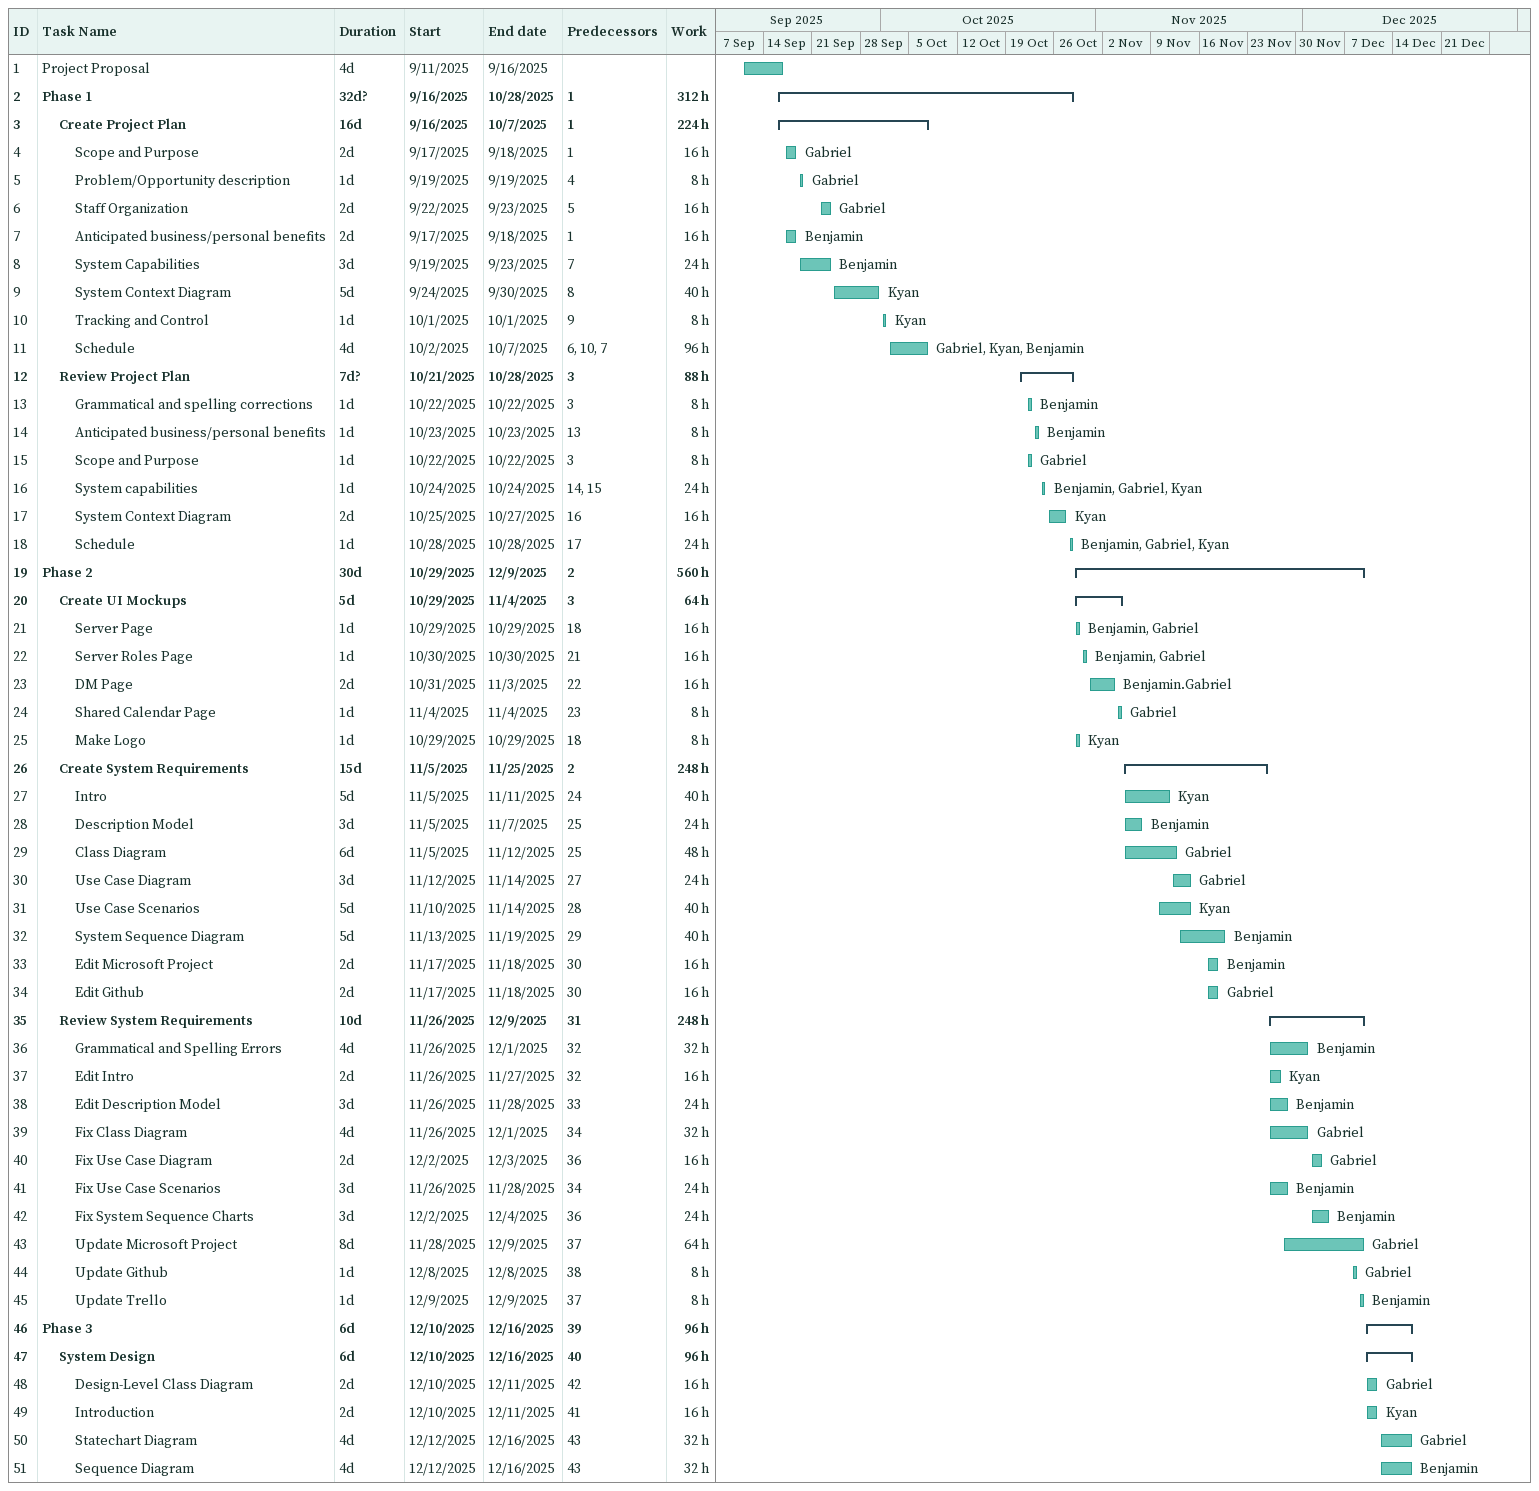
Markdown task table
| ID | Level | Task | Duration | Start | Finish | Predecessors | Resources | Work (h) |
|---|---|---|---|---|---|---|---|---|
| 1 | 1 | Project Proposal | 4d | 2025-09-11 | 2025-09-16 |  |  |  |
| 2 | 1 | **Phase 1** | 32d? | 2025-09-16 | 2025-10-28 | 1 |  | 312 |
| 3 | 2 | **Create Project Plan** | 16d | 2025-09-16 | 2025-10-07 | 1 |  | 224 |
| 4 | 3 | Scope and Purpose | 2d | 2025-09-17 | 2025-09-18 | 1 | Gabriel | 16 |
| 5 | 3 | Problem/Opportunity description | 1d | 2025-09-19 | 2025-09-19 | 4 | Gabriel | 8 |
| 6 | 3 | Staff Organization | 2d | 2025-09-22 | 2025-09-23 | 5 | Gabriel | 16 |
| 7 | 3 | Anticipated business/personal benefits | 2d | 2025-09-17 | 2025-09-18 | 1 | Benjamin | 16 |
| 8 | 3 | System Capabilities | 3d | 2025-09-19 | 2025-09-23 | 7 | Benjamin | 24 |
| 9 | 3 | System Context Diagram | 5d | 2025-09-24 | 2025-09-30 | 8 | Kyan | 40 |
| 10 | 3 | Tracking and Control | 1d | 2025-10-01 | 2025-10-01 | 9 | Kyan | 8 |
| 11 | 3 | Schedule | 4d | 2025-10-02 | 2025-10-07 | 6, 10, 7 | Gabriel, Kyan, Benjamin | 96 |
| 12 | 2 | **Review Project Plan** | 7d? | 2025-10-21 | 2025-10-28 | 3 |  | 88 |
| 13 | 3 | Grammatical and spelling corrections | 1d | 2025-10-22 | 2025-10-22 | 3 | Benjamin | 8 |
| 14 | 3 | Anticipated business/personal benefits | 1d | 2025-10-23 | 2025-10-23 | 13 | Benjamin | 8 |
| 15 | 3 | Scope and Purpose | 1d | 2025-10-22 | 2025-10-22 | 3 | Gabriel | 8 |
| 16 | 3 | System capabilities | 1d | 2025-10-24 | 2025-10-24 | 14, 15 | Benjamin, Gabriel, Kyan | 24 |
| 17 | 3 | System Context Diagram | 2d | 2025-10-25 | 2025-10-27 | 16 | Kyan | 16 |
| 18 | 3 | Schedule | 1d | 2025-10-28 | 2025-10-28 | 17 | Benjamin, Gabriel, Kyan | 24 |
| 19 | 1 | **Phase 2** | 30d | 2025-10-29 | 2025-12-09 | 2 |  | 560 |
| 20 | 2 | **Create UI Mockups** | 5d | 2025-10-29 | 2025-11-04 | 3 |  | 64 |
| 21 | 3 | Server Page | 1d | 2025-10-29 | 2025-10-29 | 18 | Benjamin, Gabriel | 16 |
| 22 | 3 | Server Roles Page | 1d | 2025-10-30 | 2025-10-30 | 21 | Benjamin, Gabriel | 16 |
| 23 | 3 | DM Page | 2d | 2025-10-31 | 2025-11-03 | 22 | Benjamin.Gabriel | 16 |
| 24 | 3 | Shared Calendar Page | 1d | 2025-11-04 | 2025-11-04 | 23 | Gabriel | 8 |
| 25 | 3 | Make Logo | 1d | 2025-10-29 | 2025-10-29 | 18 | Kyan | 8 |
| 26 | 2 | **Create System Requirements** | 15d | 2025-11-05 | 2025-11-25 | 2 |  | 248 |
| 27 | 3 | Intro | 5d | 2025-11-05 | 2025-11-11 | 24 | Kyan | 40 |
| 28 | 3 | Description Model | 3d | 2025-11-05 | 2025-11-07 | 25 | Benjamin | 24 |
| 29 | 3 | Class Diagram | 6d | 2025-11-05 | 2025-11-12 | 25 | Gabriel | 48 |
| 30 | 3 | Use Case Diagram | 3d | 2025-11-12 | 2025-11-14 | 27 | Gabriel | 24 |
| 31 | 3 | Use Case Scenarios | 5d | 2025-11-10 | 2025-11-14 | 28 | Kyan | 40 |
| 32 | 3 | System Sequence Diagram | 5d | 2025-11-13 | 2025-11-19 | 29 | Benjamin | 40 |
| 33 | 3 | Edit Microsoft Project | 2d | 2025-11-17 | 2025-11-18 | 30 | Benjamin | 16 |
| 34 | 3 | Edit Github | 2d | 2025-11-17 | 2025-11-18 | 30 | Gabriel | 16 |
| 35 | 2 | **Review System Requirements** | 10d | 2025-11-26 | 2025-12-09 | 31 |  | 248 |
| 36 | 3 | Grammatical and Spelling Errors | 4d | 2025-11-26 | 2025-12-01 | 32 | Benjamin | 32 |
| 37 | 3 | Edit Intro | 2d | 2025-11-26 | 2025-11-27 | 32 | Kyan | 16 |
| 38 | 3 | Edit Description Model | 3d | 2025-11-26 | 2025-11-28 | 33 | Benjamin | 24 |
| 39 | 3 | Fix Class Diagram | 4d | 2025-11-26 | 2025-12-01 | 34 | Gabriel | 32 |
| 40 | 3 | Fix Use Case Diagram | 2d | 2025-12-02 | 2025-12-03 | 36 | Gabriel | 16 |
| 41 | 3 | Fix Use Case Scenarios | 3d | 2025-11-26 | 2025-11-28 | 34 | Benjamin | 24 |
| 42 | 3 | Fix System Sequence Charts | 3d | 2025-12-02 | 2025-12-04 | 36 | Benjamin | 24 |
| 43 | 3 | Update Microsoft Project | 8d | 2025-11-28 | 2025-12-09 | 37 | Gabriel | 64 |
| 44 | 3 | Update Github | 1d | 2025-12-08 | 2025-12-08 | 38 | Gabriel | 8 |
| 45 | 3 | Update Trello | 1d | 2025-12-09 | 2025-12-09 | 37 | Benjamin | 8 |
| 46 | 1 | **Phase 3** | 6d | 2025-12-10 | 2025-12-16 | 39 |  | 96 |
| 47 | 2 | **System Design** | 6d | 2025-12-10 | 2025-12-16 | 40 |  | 96 |
| 48 | 3 | Design-Level Class Diagram | 2d | 2025-12-10 | 2025-12-11 | 42 | Gabriel | 16 |
| 49 | 3 | Introduction | 2d | 2025-12-10 | 2025-12-11 | 41 | Kyan | 16 |
| 50 | 3 | Statechart Diagram | 4d | 2025-12-12 | 2025-12-16 | 43 | Gabriel | 32 |
| 51 | 3 | Sequence Diagram | 4d | 2025-12-12 | 2025-12-16 | 43 | Benjamin | 32 |
